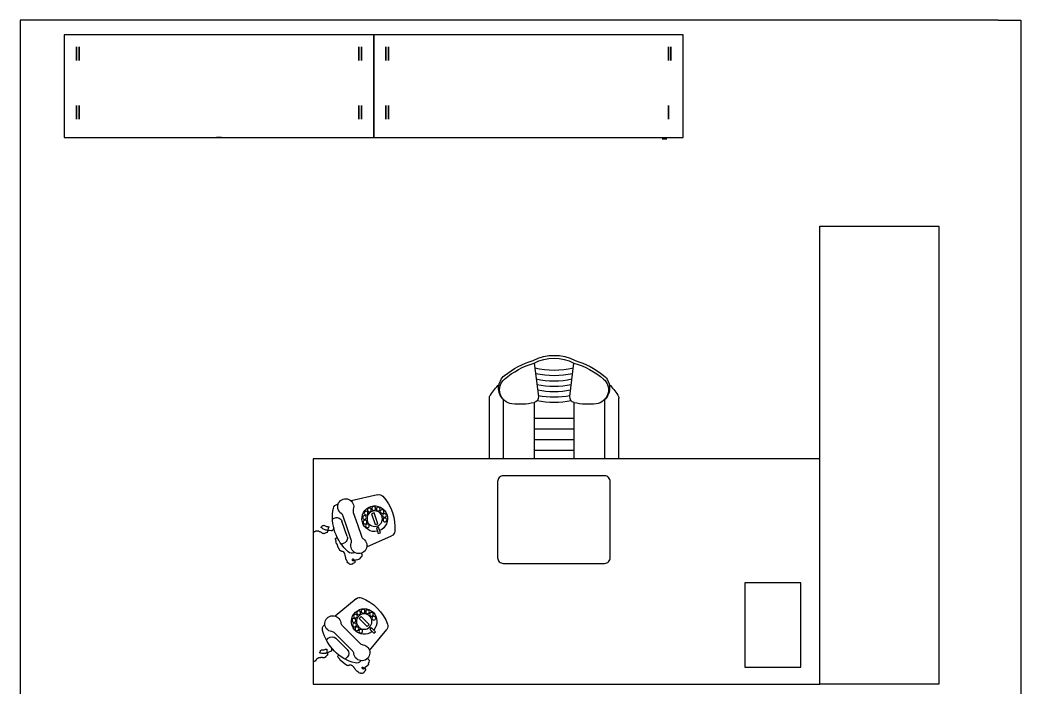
# Model space of a CAD drawing. Header units: inches. Extents: x 484217 to 497210, y -26946 to -21493.
# Drawn here: x 493857.1 to 494053.9, y -24642.6 to -24511.3 of the extents above; entities that cross this region are included whole.
import ezdxf

# ---------------------------------------------------------------- set-up
doc = ezdxf.new("R2010")
doc.units = ezdxf.units.IN
doc.header["$LTSCALE"] = 20
doc.header["$MEASUREMENT"] = 0
for name, color, linetype in [('furniture', 4, 'Continuous'), ('I-FURN', 4, 'Continuous'), ('I-WALL-IN', 3, 'Continuous')]:
    doc.layers.add(name, color=color, linetype=linetype)

# ---------------------------------------------------------------- blocks, each defined once
blk = doc.blocks.new('A$C129F564C')
at = {"layer": 'furniture'}
for p, q in [((0.8878, 1.0214), (0.8732, 1.1399)), ((1.0145, 1.1399), (0.9998, 1.0214)), ((0.7138, 0.8), (0.7138, 1.0154)), ((0.7638, 0.8), (0.7638, 1.0108)), ((0.8732, 0.9997), (0.8732, 0.8)), ((1.0145, 0.9997), (1.0145, 0.8)), ((1.1238, 0.8), (1.1238, 1.0108)), ((1.1738, 0.8), (1.1738, 1.0154)), ((1.0145, 0.9444), (0.8732, 0.9444)), ((1.0145, 0.9063), (0.8732, 0.9063)), ((1.0145, 0.8683), (0.8732, 0.8683)), ((1.0145, 0.8303), (0.8732, 0.8303)), ((1.5709, 0.6727), (1.6649, 0.6505)), ((1.711, 0.6397), (1.7134, 0.6391)), ((1.6793, 0.5244), (1.6976, 0.5784)), ((1.7309, 0.5871), (1.7217, 0.5902)), ((1.6094, 0.4871), (1.5213, 0.5268)), ((1.7004, 0.4972), (1.6911, 0.5003)), ((1.6548, 0.4666), (1.6526, 0.4676)), ((1.6472, 0.3032), (1.7218, 0.2417)), ((1.5997, 0.1197), (1.5383, 0.1942)), ((1.7583, 0.2116), (1.7602, 0.2101)), ((1.6789, 0.1223), (1.7192, 0.1626)), ((1.753, 0.1557), (1.7461, 0.1626)), ((1.6314, 0.0812), (1.6298, 0.0831)), ((1.6858, 0.0885), (1.6789, 0.0954))]:
    blk.add_line(p, q, dxfattribs=at)
for points in [[(1.1198, 1.083, 0.106121), (1.0145, 1.1399, 0.249834), (0.8732, 1.1399, 0.106121), (0.7678, 1.083)], [(0.7481, 1.0644, 0.042822), (0.7173, 1.0266)], [(1.1703, 1.0266, 0.042822), (1.1396, 1.0644, 0.249834)]]:
    blk.add_lwpolyline(points, format="xyb", dxfattribs=at)
for points in [[(0, 0), (0, 0.8), (1.8, 0.8), (1.8, 0)], [(1.5827, 0.6082), (1.5925, 0.6049), (1.5794, 0.5664), (1.5697, 0.5697)], [(1.5679, 0.5572), (1.5753, 0.5546), (1.5686, 0.5347), (1.5611, 0.5372)], [(0.0667, 0.0598), (0.0667, 0.3598), (0.2667, 0.3598), (0.2667, 0.0598)], [(1.6293, 0.2401), (1.6367, 0.2328), (1.6079, 0.2041), (1.6006, 0.2114)], [(1.5935, 0.2009), (1.5991, 0.1953), (1.5841, 0.1804), (1.5785, 0.186)]]:
    blk.add_lwpolyline(points, close=True, dxfattribs=at)
for points in [[(1.1244, 0.4285), (0.7644, 0.4285, -0.414214), (0.7444, 0.4485), (0.7444, 0.7195, -0.414214), (0.7644, 0.7395), (1.1244, 0.7395, -0.414214), (1.1444, 0.7195), (1.1444, 0.4485, -0.414214)], [(1.6572, 0.6088), (1.6429, 0.5668), (1.6287, 0.5249, -0.162278), (1.6214, 0.5153, 2), (1.6646, 0.5007, -0.162278), (1.6647, 0.5127), (1.6789, 0.5546), (1.6932, 0.5965, -0.162278), (1.7004, 0.6061, 2), (1.6573, 0.6208, -0.162278)], [(1.6964, 0.2077), (1.6651, 0.1764), (1.6338, 0.1451, -0.162278), (1.623, 0.1397, 2), (1.6553, 0.1075, -0.162278), (1.6606, 0.1182), (1.6919, 0.1495), (1.7233, 0.1808, -0.162278), (1.734, 0.1862, 2), (1.7018, 0.2185, -0.162278)]]:
    blk.add_lwpolyline(points, format="xyb", close=True, dxfattribs=at)
for points in [[(1.7267, 0.5549), (1.7314, 0.5454), (1.7339, 0.5446), (1.736, 0.5445), (1.7419, 0.5454), (1.744, 0.5453), (1.7457, 0.5441), (1.7474, 0.5449), (1.7495, 0.5449), (1.7528, 0.5466), (1.7549, 0.5465), (1.765, 0.5515), (1.768, 0.554), (1.7714, 0.5557), (1.7714, 0.5578), (1.7705, 0.5595), (1.7689, 0.5607), (1.7664, 0.5616), (1.7655, 0.5633), (1.7634, 0.5633), (1.7618, 0.5646), (1.7525, 0.56), (1.7504, 0.56), (1.7474, 0.5596), (1.7441, 0.5579), (1.7466, 0.5529), (1.7466, 0.5508), (1.7474, 0.5491), (1.7474, 0.547), (1.7474, 0.5449), (1.7507, 0.5382), (1.7532, 0.5373), (1.7553, 0.5373), (1.7578, 0.5364), (1.7595, 0.5352), (1.7603, 0.5335), (1.7637, 0.5352), (1.7662, 0.5343), (1.7679, 0.5351), (1.7691, 0.5368), (1.7704, 0.5385), (1.7755, 0.541), (1.7776, 0.541), (1.7809, 0.5426), (1.783, 0.5426), (1.7851, 0.5426), (1.7872, 0.5426), (1.7889, 0.5434), (1.7914, 0.5426), (1.7931, 0.5413), (1.7956, 0.5404), (1.799, 0.5379), (1.8, 0.5384)], [(1.6284, 0.4648), (1.6282, 0.4642), (1.6285, 0.4641), (1.6263, 0.4576), (1.6266, 0.4575), (1.6262, 0.4561), (1.6265, 0.456), (1.6262, 0.4551), (1.6265, 0.4549), (1.6262, 0.454), (1.6281, 0.4533), (1.6279, 0.4526), (1.6295, 0.4521), (1.6291, 0.4508), (1.6307, 0.4502), (1.6305, 0.4496), (1.6321, 0.449), (1.6319, 0.4484), (1.6329, 0.448), (1.6328, 0.4477), (1.6341, 0.4472), (1.6335, 0.4456), (1.6345, 0.4453), (1.6342, 0.4443), (1.6381, 0.443), (1.638, 0.4426), (1.6422, 0.4412), (1.6424, 0.4415), (1.6459, 0.4403), (1.6462, 0.441), (1.6566, 0.4374), (1.6567, 0.4377), (1.6581, 0.4373), (1.6583, 0.4379), (1.6593, 0.4376), (1.6596, 0.4386), (1.6599, 0.4385), (1.6609, 0.4414), (1.6606, 0.4415), (1.661, 0.4428), (1.6597, 0.4433), (1.6599, 0.4439), (1.659, 0.4443), (1.6591, 0.4446), (1.6581, 0.4449), (1.6575, 0.4433), (1.6569, 0.4435), (1.6563, 0.4419), (1.6557, 0.4421), (1.6553, 0.4411), (1.655, 0.4412), (1.6546, 0.4399), (1.6539, 0.4401), (1.6536, 0.4392), (1.6533, 0.4393), (1.6529, 0.4383), (1.6526, 0.4384), (1.6512, 0.4342), (1.6515, 0.434), (1.6511, 0.4331), (1.6518, 0.4328), (1.6515, 0.4319), (1.6534, 0.4312), (1.6532, 0.4305), (1.6555, 0.4298), (1.6553, 0.4291), (1.6585, 0.428), (1.6584, 0.4277), (1.6597, 0.4272), (1.6595, 0.4266), (1.6657, 0.4245), (1.666, 0.4251), (1.6673, 0.4247), (1.6676, 0.4256), (1.6689, 0.4252), (1.6692, 0.4262), (1.6705, 0.4257), (1.6712, 0.4277), (1.6722, 0.4274), (1.6725, 0.4284), (1.6742, 0.4278), (1.6747, 0.4294), (1.6754, 0.4292), (1.6758, 0.4305), (1.6765, 0.4303), (1.6768, 0.4313), (1.6775, 0.4311), (1.6782, 0.4333), (1.6786, 0.4332), (1.679, 0.4345), (1.6784, 0.4348), (1.679, 0.4367), (1.6793, 0.4366), (1.6798, 0.4379), (1.6804, 0.4377), (1.6818, 0.4416), (1.6824, 0.4414), (1.6839, 0.4457), (1.6835, 0.4458), (1.6842, 0.4477), (1.6839, 0.4478), (1.6851, 0.4514), (1.6848, 0.4516), (1.6852, 0.4529), (1.6849, 0.453), (1.6859, 0.4559), (1.6856, 0.456), (1.6859, 0.457), (1.6856, 0.4571), (1.6859, 0.4581), (1.6856, 0.4582), (1.6873, 0.4631), (1.6876, 0.463), (1.688, 0.4643), (1.6884, 0.4642), (1.689, 0.4662), (1.6893, 0.4661), (1.69, 0.468), (1.6907, 0.4678), (1.6911, 0.4691), (1.6914, 0.469), (1.6919, 0.4703), (1.6935, 0.4698), (1.6942, 0.4717), (1.6961, 0.4711), (1.6964, 0.4717), (1.6974, 0.4714), (1.6975, 0.4717), (1.6984, 0.4714), (1.6987, 0.472), (1.7, 0.4716), (1.7001, 0.4719), (1.7014, 0.4715), (1.702, 0.4731), (1.7026, 0.4729), (1.7029, 0.4739), (1.7039, 0.4735), (1.7043, 0.4745), (1.7046, 0.4744), (1.7051, 0.476), (1.7055, 0.4759), (1.7061, 0.4779), (1.7065, 0.4778), (1.7068, 0.4787), (1.7071, 0.4786), (1.7079, 0.4809), (1.7082, 0.4808), (1.7086, 0.4818), (1.7089, 0.4817), (1.7097, 0.484), (1.71, 0.4839), (1.7104, 0.4852), (1.7111, 0.485), (1.7151, 0.4967), (1.7154, 0.4966), (1.7157, 0.4976), (1.7161, 0.4975), (1.7167, 0.4995), (1.7171, 0.4993), (1.7175, 0.5007), (1.7178, 0.5005), (1.7186, 0.5028), (1.718, 0.5031), (1.7183, 0.504), (1.718, 0.5041), (1.7184, 0.5055), (1.7181, 0.5056), (1.7188, 0.5075), (1.7184, 0.5076), (1.721, 0.5152), (1.72, 0.5155), (1.7203, 0.5165), (1.72, 0.5166), (1.7203, 0.5176), (1.7184, 0.5182), (1.7186, 0.5189), (1.7157, 0.5199), (1.7158, 0.5202), (1.7145, 0.5207)], [(1.735, 0.1287), (1.735, 0.1181), (1.7368, 0.1162), (1.7387, 0.1153), (1.7443, 0.1134), (1.7462, 0.1124), (1.7472, 0.1106), (1.749, 0.1106), (1.7509, 0.1096), (1.7547, 0.1096), (1.7566, 0.1087), (1.7678, 0.1087), (1.7716, 0.1096), (1.7753, 0.1096), (1.7763, 0.1115), (1.7763, 0.1134), (1.7753, 0.1153), (1.7735, 0.1171), (1.7735, 0.119), (1.7716, 0.12), (1.7706, 0.1218), (1.7603, 0.1218), (1.7584, 0.1228), (1.7556, 0.1237), (1.7519, 0.1237), (1.7519, 0.1181), (1.7509, 0.1162), (1.7509, 0.1143), (1.75, 0.1124), (1.749, 0.1106), (1.749, 0.1031), (1.7509, 0.1012), (1.7528, 0.1002), (1.7547, 0.0984), (1.7556, 0.0965), (1.7556, 0.0946), (1.7594, 0.0946), (1.7613, 0.0927), (1.7631, 0.0927), (1.765, 0.0937), (1.7669, 0.0946), (1.7725, 0.0946), (1.7744, 0.0937), (1.7782, 0.0937), (1.78, 0.0927), (1.7819, 0.0918), (1.7838, 0.0909), (1.7857, 0.0909), (1.7875, 0.089), (1.7885, 0.0871), (1.7904, 0.0852), (1.7922, 0.0815), (1.7941, 0.0815), (1.796, 0.0805), (1.8, 0.0805)], [(1.6069, 0.0913), (1.6065, 0.0909), (1.6067, 0.0906), (1.6018, 0.0857), (1.6021, 0.0855), (1.6011, 0.0845), (1.6013, 0.0843), (1.6006, 0.0835), (1.6009, 0.0833), (1.6001, 0.0826), (1.6016, 0.0811), (1.6011, 0.0806), (1.6023, 0.0794), (1.6013, 0.0784), (1.6026, 0.0772), (1.6021, 0.0767), (1.6033, 0.0755), (1.6028, 0.075), (1.6035, 0.0743), (1.6033, 0.074), (1.6043, 0.073), (1.6031, 0.0718), (1.6038, 0.0711), (1.6031, 0.0704), (1.606, 0.0674), (1.6057, 0.0672), (1.6089, 0.064), (1.6092, 0.0643), (1.6118, 0.0616), (1.6123, 0.0621), (1.6201, 0.0542), (1.6204, 0.0545), (1.6214, 0.0535), (1.6219, 0.054), (1.6226, 0.0533), (1.6233, 0.054), (1.6236, 0.0538), (1.6258, 0.056), (1.6255, 0.0562), (1.6265, 0.0572), (1.6255, 0.0582), (1.626, 0.0586), (1.6253, 0.0594), (1.6255, 0.0596), (1.6248, 0.0604), (1.6236, 0.0591), (1.6231, 0.0596), (1.6219, 0.0584), (1.6214, 0.0589), (1.6206, 0.0582), (1.6204, 0.0584), (1.6194, 0.0574), (1.6189, 0.0579), (1.6182, 0.0572), (1.6179, 0.0574), (1.6172, 0.0567), (1.617, 0.0569), (1.6138, 0.0538), (1.614, 0.0535), (1.6133, 0.0528), (1.6138, 0.0523), (1.6131, 0.0516), (1.6145, 0.0501), (1.614, 0.0496), (1.6157, 0.0479), (1.6153, 0.0474), (1.6177, 0.045), (1.6175, 0.0447), (1.6184, 0.0437), (1.6179, 0.0432), (1.6226, 0.0386), (1.6231, 0.0391), (1.624, 0.0381), (1.6248, 0.0389), (1.6258, 0.0379), (1.6265, 0.0386), (1.6275, 0.0376), (1.6289, 0.0391), (1.6297, 0.0384), (1.6304, 0.0391), (1.6316, 0.0379), (1.6328, 0.0391), (1.6333, 0.0386), (1.6343, 0.0396), (1.6348, 0.0391), (1.6355, 0.0398), (1.636, 0.0393), (1.6377, 0.0411), (1.638, 0.0408), (1.6389, 0.0418), (1.6385, 0.0423), (1.6399, 0.0437), (1.6402, 0.0435), (1.6411, 0.0445), (1.6416, 0.044), (1.6446, 0.0469), (1.6451, 0.0464), (1.6482, 0.0496), (1.648, 0.0499), (1.6495, 0.0513), (1.6492, 0.0516), (1.6519, 0.0543), (1.6517, 0.0545), (1.6526, 0.0555), (1.6524, 0.0557), (1.6546, 0.0579), (1.6543, 0.0582), (1.6551, 0.0589), (1.6548, 0.0591), (1.6556, 0.0599), (1.6553, 0.0601), (1.659, 0.0638), (1.6592, 0.0635), (1.6602, 0.0645), (1.6605, 0.0643), (1.6619, 0.0657), (1.6622, 0.0655), (1.6636, 0.067), (1.6641, 0.0665), (1.6651, 0.0674), (1.6653, 0.0672), (1.6663, 0.0682), (1.6675, 0.067), (1.669, 0.0684), (1.6705, 0.067), (1.671, 0.0674), (1.6717, 0.0667), (1.6719, 0.067), (1.6727, 0.0662), (1.6732, 0.0667), (1.6741, 0.0657), (1.6744, 0.066), (1.6754, 0.065), (1.6766, 0.0662), (1.6771, 0.0657), (1.6778, 0.0665), (1.6785, 0.0657), (1.6793, 0.0665), (1.6795, 0.0662), (1.6807, 0.0675), (1.681, 0.0672), (1.6824, 0.0687), (1.6827, 0.0684), (1.6834, 0.0692), (1.6837, 0.0689), (1.6854, 0.0706), (1.6856, 0.0704), (1.6863, 0.0711), (1.6866, 0.0709), (1.6883, 0.0726), (1.6885, 0.0723), (1.6895, 0.0733), (1.69, 0.0728), (1.6988, 0.0816), (1.6991, 0.0814), (1.6998, 0.0821), (1.7, 0.0819), (1.7015, 0.0833), (1.7017, 0.0831), (1.7027, 0.0841), (1.703, 0.0838), (1.7047, 0.0855), (1.7042, 0.086), (1.7049, 0.0868), (1.7047, 0.087), (1.7056, 0.088), (1.7054, 0.0882), (1.7069, 0.0897), (1.7066, 0.0899), (1.7122, 0.0956), (1.7115, 0.0963), (1.7122, 0.097), (1.712, 0.0973), (1.7127, 0.098), (1.7113, 0.0995), (1.7118, 0.0999), (1.7096, 0.1021), (1.7098, 0.1024), (1.7088, 0.1033)]]:
    blk.add_lwpolyline(points, dxfattribs=at)
for centre, radius in [((1.5465, 0.599), 0.00669), ((1.555, 0.6129), 0.00669), ((1.5811, 0.5873), 0.0275), ((1.5687, 0.6216), 0.00669), ((1.5848, 0.6236), 0.00669), ((1.6002, 0.6184), 0.00669), ((1.6118, 0.607), 0.00669), ((1.5449, 0.5829), 0.00669), ((1.6156, 0.5756), 0.00669), ((1.6173, 0.5917), 0.00669), ((1.6071, 0.5617), 0.00669), ((1.5928, 0.2479), 0.00669), ((1.6186, 0.2221), 0.0275), ((1.6066, 0.2565), 0.00669), ((1.6227, 0.2584), 0.00669), ((1.638, 0.253), 0.00669), ((1.5842, 0.2341), 0.00669), ((1.6495, 0.2415), 0.00669), ((1.6531, 0.21), 0.00669), ((1.6549, 0.2262), 0.00669), ((1.6307, 0.1877), 0.00669), ((1.6444, 0.1963), 0.00669)]:
    blk.add_circle(centre, radius, dxfattribs=at)
for centre, radius, start, end in [((0.9531, 0.8661), 0.2953, 106.4736, 128.8568), ((0.9438, 1.0074), 0.1602, 62.317, 117.683), ((0.9438, 1.0074), 0.1502, 61.9455, 118.0545), ((0.9345, 0.8661), 0.2953, 51.1432, 73.5264), ((0.9438, 1.4287), 0.3145, 257.44, 282.56), ((0.8036, 1.0516), 0.057, 128.8568, 224.8513), ((0.8003, 1.045), 0.05, 130.5056, 262.9259), ((0.9438, 1.4096), 0.3145, 257.8911, 282.1089), ((0.9438, 1.3905), 0.3145, 258.341, 281.659), ((1.0873, 1.045), 0.05, 277.0741, 49.4944), ((1.084, 1.0516), 0.057, 315.1487, 51.1432), ((0.9438, 1.3715), 0.3145, 258.7898, 281.2102), ((0.9438, 1.3524), 0.3145, 259.2374, 280.7626), ((0.7338, 1.0154), 0.02, 145.756, 180), ((0.8217, 1.2171), 0.2235, 262.9259, 283.1474), ((0.8679, 1.019), 0.02, 283.1474, 7.0328), ((0.9438, 1.3142), 0.3145, 258.8202, 281.1798), ((0.9438, 1.3333), 0.3145, 259.6838, 280.3162), ((1.0197, 1.019), 0.02, 172.9672, 256.8526), ((1.066, 1.2171), 0.2235, 256.8526, 277.0741), ((1.1538, 1.0154), 0.02, 0, 34.244), ((1.671, 0.5573), 0.1615, 137.169, 185.299), ((1.5665, 0.6542), 0.019, 76.7496, 137.169), ((1.5811, 0.5873), 0.0455, 257.6369, 247.6634), ((1.5695, 0.5918), 0.1615, 310.8008, 11.6672), ((1.7091, 0.6206), 0.019, 11.6672, 76.7496), ((1.7156, 0.5722), 0.019, 71.234, 161.234), ((1.5291, 0.5441), 0.019, 185.299, 245.7184), ((1.6973, 0.5183), 0.019, 161.234, 251.234), ((1.6626, 0.4839), 0.019, 245.7184, 310.8008), ((1.6861, 0.1554), 0.1615, 110.935, 159.065), ((1.6351, 0.2885), 0.019, 50.5156, 110.935), ((1.6186, 0.2221), 0.0455, 231.4029, 221.4294), ((1.553, 0.2063), 0.019, 159.065, 219.4844), ((1.6102, 0.2312), 0.1615, 284.5668, 345.4332), ((1.7481, 0.1954), 0.019, 345.4332, 50.5156), ((1.7326, 0.1491), 0.019, 45, 135), ((1.6923, 0.1088), 0.019, 135, 225), ((1.6461, 0.0933), 0.019, 219.4844, 284.5668)]:
    blk.add_arc(centre, radius, start, end, dxfattribs=at)

msp = doc.modelspace()

# ---------------------------------------------------------------- linework, layer by layer
at = {"layer": 'I-FURN'}
for points, elevation in [([(493926.63, -24514.27), (493865.79, -24514.27), (493865.79, -24534.43), (493926.63, -24534.43)], 3.33), ([(493987.47, -24514.27), (493926.63, -24514.27), (493926.63, -24534.43), (493987.47, -24534.43)], 3.33), ([(494037.71, -24641.85), (494014.31, -24641.85), (494014.31, -24551.85), (494037.71, -24551.85)], 6.93)]:
    msp.add_lwpolyline(points, close=True, dxfattribs=dict(at, elevation=elevation))
at = {"layer": 'I-FURN', "extrusion": (-1, 2.44921e-16, 2.22045e-16)}
for centre in [(24517.96, 4.68, -493868.19), (24517.96, 4.68, -493929.03), (24529.48, 4.68, -493868.19), (24529.48, 4.68, -493929.03)]:
    msp.add_circle(centre, 1.35, dxfattribs=at)
at = {"layer": 'I-FURN', "extrusion": (1, -2.44921e-16, 2.22045e-16)}
for centre in [(-24517.96, 4.68, 493868.69), (-24517.96, 4.68, 493929.53), (-24529.48, 4.68, 493868.69), (-24529.48, 4.68, 493929.53)]:
    msp.add_circle(centre, 1.35, dxfattribs=at)
at = {"layer": 'I-FURN', "extrusion": (-1, -2.44921e-16, 2.22045e-16)}
for centre in [(24517.96, 4.68, -493923.72), (24517.96, 4.68, -493984.56), (24529.48, 4.68, -493923.72), (24529.48, 4.68, -493984.56)]:
    msp.add_circle(centre, 1.35, dxfattribs=at)
at = {"layer": 'I-FURN', "extrusion": (1, 2.44921e-16, 2.22045e-16)}
for centre in [(-24517.96, 4.68, 493924.22), (-24517.96, 4.68, 493985.06), (-24529.48, 4.68, 493924.22)]:
    msp.add_circle(centre, 1.35, dxfattribs=at)
at = {"layer": 'I-FURN', "extrusion": (0, -1, 0)}
for centre, radius in [((493896.21, 24.43, 24534.43), 0.473), ((493896.21, 24.43, 24534.43), 0.383), ((493983.78, 24.43, 24534.67), 0.473), ((493983.78, 24.43, 24534.67), 0.383)]:
    msp.add_circle(centre, radius, dxfattribs=at)
at = {"layer": 'I-WALL-IN'}
for p, q in [((494001.79, -24511.35, 6.93), (493857.09, -24511.35, 6.93)), ((494049.37, -24511.35, 6.93), (493857.09, -24511.35, 6.93)), ((493857.09, -24511.35, 6.93), (493857.09, -24655.92, 6.93)), ((494049.37, -24511.35, 6.93), (494053.87, -24511.35, 6.93)), ((494053.87, -24511.35, 6.93), (494053.87, -24890.47, 6.93))]:
    msp.add_line(p, q, dxfattribs=at)

# ---------------------------------------------------------------- block references
at = {"layer": 'furniture', "xscale": -55.33161534353492, "yscale": 55.33161534353492, "zscale": 55.33161534353492}
msp.add_blockref('A$C129F564C', (494014.31, -24641.85, 37.53), dxfattribs=at)

doc.saveas('drawing.dxf')
